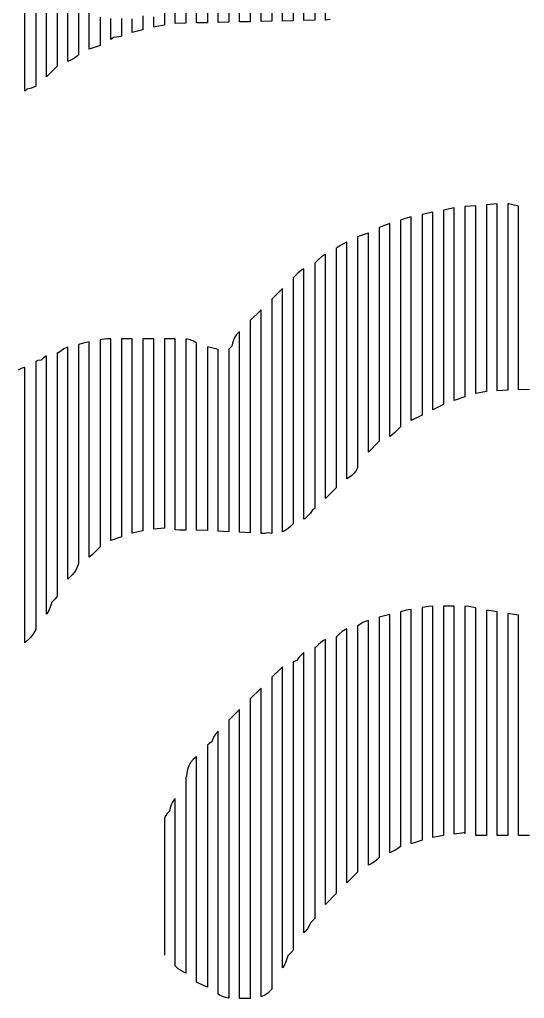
# Model space of a CAD drawing. Extents: x -6 to 1890, y -8 to 898.
# Drawn here: x 175.6 to 363.7, y -1.3 to 363.3 of the extents above; entities that cross this region are included whole.
import ezdxf

# ---------------------------------------------------------------- set-up
doc = ezdxf.new("R2010")
doc.units = 0
doc.layers.add('PECAS_2D', color=3, linetype='Continuous')

msp = doc.modelspace()

# ---------------------------------------------------------------- linework, layer by layer
at = {"layer": 'PECAS_2D'}
for points in [[(197.578, 395.815), (197.578, 361.914), (197.578, 360.61), (197.578, 359.306), (197.578, 358.002), (197.578, 356.699), (197.578, 355.395), (197.578, 350.179), (197.015, 349.673), (196.222, 349.102), (195.375, 348.62), (193.578, 347.721), (193.578, 352.924), (193.578, 354.224), (193.578, 355.525), (193.578, 356.825), (193.578, 358.126), (193.578, 359.426), (193.578, 394.542)], [(205.578, 364.179), (205.578, 362.874), (205.578, 361.568), (205.578, 360.262), (205.578, 358.956), (205.578, 353.733), (204.523, 353.296), (201.578, 352.315), (201.578, 356.181), (201.578, 357.47), (201.578, 358.758), (201.578, 360.047), (201.578, 361.336), (201.578, 362.625), (201.578, 396.132)], [(189.578, 392.237), (189.578, 357.59), (189.578, 356.306), (189.578, 355.023), (189.578, 353.74), (189.578, 352.457), (189.578, 351.173), (189.578, 346.041), (185.578, 342.041), (185.578, 348.466), (185.578, 349.75), (185.578, 351.035), (185.578, 352.32), (185.578, 353.605), (185.578, 354.89), (185.578, 389.585)], [(181.578, 389.088), (181.578, 352.776), (181.578, 351.479), (181.578, 350.183), (181.578, 348.886), (181.578, 347.589), (181.578, 346.292), (181.578, 344.995), (181.578, 338.511), (180.612, 338.029), (179.499, 337.644), (178.35, 337.398), (177.578, 336.626), (177.578, 341.758), (177.578, 343.041), (177.578, 344.324), (177.578, 345.607), (177.578, 346.89), (177.578, 348.173), (177.578, 386.662)], [(221.578, 364.699), (221.578, 359.471), (217.578, 358.471), (217.578, 363.635)], [(229.578, 366.391), (229.578, 361.237), (226.767, 360.769), (225.578, 360.471), (225.578, 364.361)], [(237.578, 367.139), (237.578, 361.987), (233.578, 361.896), (233.578, 365.744)], [(245.578, 367.324), (245.578, 362.169), (241.578, 362.078), (241.578, 367.241)], [(253.578, 367.491), (253.578, 362.351), (249.578, 362.26), (249.578, 367.408)], [(261.578, 366.437), (261.578, 362.532), (257.578, 362.442), (257.578, 367.605)], [(269.578, 366.569), (269.578, 362.714), (265.578, 362.623), (265.578, 366.503)], [(277.578, 366.798), (277.578, 362.896), (273.578, 362.805), (273.578, 366.717)], [(285.578, 366.93), (285.578, 363.078), (281.578, 362.987), (281.578, 366.863)], [(291.328, 363.347), (289.75, 363.173), (289.578, 363.169), (289.578, 367.048)], [(213.578, 363.698), (213.578, 362.393), (213.578, 357.176), (212.632, 356.916), (211.667, 356.759), (210.585, 356.707), (209.578, 355.867), (209.578, 361.088), (209.578, 362.393), (209.578, 363.698)], [(365.578, 225.573), (361.578, 225.399), (361.578, 229.273), (361.578, 230.565), (361.578, 231.856), (361.578, 233.147), (361.578, 234.439), (361.578, 235.73), (361.578, 269.305), (361.578, 270.596), (361.578, 271.888), (361.578, 273.179), (361.578, 274.471), (361.578, 275.762), (361.578, 277.053), (361.578, 278.345), (361.578, 279.636), (361.578, 280.927), (361.578, 282.219), (361.578, 283.51), (361.578, 284.801), (361.578, 286.093), (361.578, 287.384), (361.578, 288.675), (361.578, 293.841), (358.966, 294.494), (357.871, 294.697), (357.578, 294.715), (357.578, 289.568), (357.578, 288.281), (357.578, 286.994), (357.578, 285.707), (357.578, 284.42), (357.578, 283.134), (357.578, 281.847), (357.578, 280.56), (357.578, 279.273), (357.578, 277.986), (357.578, 276.699), (357.578, 275.412), (357.578, 274.126), (357.578, 272.839), (357.578, 271.552), (357.578, 270.265), (357.578, 236.807), (357.578, 235.52), (357.578, 234.233), (357.578, 232.946), (357.578, 231.66), (357.578, 230.373), (357.578, 225.225), (353.578, 225.051), (353.578, 230.206), (353.578, 231.495), (353.578, 232.783), (353.578, 234.072), (353.578, 235.361), (353.578, 245.67), (353.578, 268.866), (353.578, 270.155), (353.578, 271.444), (353.578, 272.732), (353.578, 274.021), (353.578, 275.31), (353.578, 276.598), (353.578, 277.887), (353.578, 279.176), (353.578, 280.464), (353.578, 281.753), (353.578, 283.042), (353.578, 284.33), (353.578, 285.619), (353.578, 286.908), (353.578, 288.196), (353.578, 289.485), (353.578, 294.64), (349.578, 294.306), (349.578, 289.157), (349.578, 287.87), (349.578, 286.583), (349.578, 285.296), (349.578, 284.008), (349.578, 282.721), (349.578, 281.434), (349.578, 280.147), (349.578, 278.86), (349.578, 277.572), (349.578, 276.285), (349.578, 274.998), (349.578, 273.711), (349.578, 272.423), (349.578, 271.136), (349.578, 269.849), (349.578, 268.562), (349.578, 236.381), (349.578, 235.094), (349.578, 233.806), (349.578, 232.519), (349.578, 231.232), (349.578, 229.945), (349.578, 228.657), (349.578, 224.796), (345.578, 223.996), (345.578, 229.179), (345.578, 230.475), (345.578, 231.771), (345.578, 233.067), (345.578, 234.363), (345.578, 268.055), (345.578, 269.351), (345.578, 270.647), (345.578, 271.943), (345.578, 273.239), (345.578, 274.535), (345.578, 275.831), (345.578, 277.127), (345.578, 278.422), (345.578, 279.718), (345.578, 281.014), (345.578, 282.31), (345.578, 283.606), (345.578, 284.902), (345.578, 286.198), (345.578, 287.494), (345.578, 288.789), (345.578, 293.973), (341.578, 293.64), (341.578, 287.196), (341.578, 285.907), (341.578, 284.618), (341.578, 283.329), (341.578, 282.04), (341.578, 280.752), (341.578, 279.463), (341.578, 278.174), (341.578, 276.885), (341.578, 275.596), (341.578, 274.308), (341.578, 273.019), (341.578, 271.73), (341.578, 270.441), (341.578, 269.152), (341.578, 267.864), (341.578, 233.066), (341.578, 231.777), (341.578, 230.488), (341.578, 229.199), (341.578, 227.911), (341.578, 222.755), (337.578, 221.422), (337.578, 226.641), (337.578, 227.945), (337.578, 229.25), (337.578, 230.555), (337.578, 231.859), (337.578, 267.085), (337.578, 268.389), (337.578, 269.694), (337.578, 270.999), (337.578, 272.303), (337.578, 273.608), (337.578, 274.913), (337.578, 276.217), (337.578, 277.522), (337.578, 278.827), (337.578, 280.131), (337.578, 281.436), (337.578, 282.74), (337.578, 284.045), (337.578, 285.35), (337.578, 286.654), (337.578, 287.959), (337.578, 293.178), (333.578, 292.378), (333.578, 285.911), (333.578, 284.618), (333.578, 283.324), (333.578, 282.031), (333.578, 280.738), (333.578, 279.445), (333.578, 278.151), (333.578, 276.858), (333.578, 275.565), (333.578, 274.271), (333.578, 272.978), (333.578, 271.685), (333.578, 270.391), (333.578, 269.098), (333.578, 267.805), (333.578, 266.511), (333.578, 230.299), (333.578, 229.005), (333.578, 227.712), (333.578, 226.419), (333.578, 225.125), (333.578, 219.952), (329.578, 217.952), (329.578, 223.119), (329.578, 224.41), (329.578, 225.702), (329.578, 226.994), (329.578, 228.285), (329.578, 229.577), (329.578, 264.452), (329.578, 265.744), (329.578, 267.036), (329.578, 268.327), (329.578, 269.619), (329.578, 270.911), (329.578, 272.202), (329.578, 273.494), (329.578, 274.786), (329.578, 276.078), (329.578, 277.369), (329.578, 278.661), (329.578, 279.953), (329.578, 281.244), (329.578, 282.536), (329.578, 283.828), (329.578, 285.119), (329.578, 286.411), (329.578, 291.578), (325.578, 290.778), (325.578, 284.327), (325.578, 283.037), (325.578, 281.747), (325.578, 280.457), (325.578, 279.167), (325.578, 277.877), (325.578, 276.587), (325.578, 275.296), (325.578, 274.006), (325.578, 272.716), (325.578, 271.426), (325.578, 270.136), (325.578, 268.846), (325.578, 267.556), (325.578, 266.266), (325.578, 264.976), (325.578, 263.686), (325.578, 227.563), (325.578, 226.273), (325.578, 224.983), (325.578, 223.693), (325.578, 222.403), (325.578, 221.112), (325.578, 215.952), (322.05, 214.188), (321.578, 213.993), (321.578, 219.132), (321.578, 220.417), (321.578, 221.702), (321.578, 222.987), (321.578, 224.272), (321.578, 225.557), (321.578, 262.821), (321.578, 264.106), (321.578, 265.391), (321.578, 266.676), (321.578, 267.961), (321.578, 269.246), (321.578, 270.531), (321.578, 271.816), (321.578, 273.101), (321.578, 274.385), (321.578, 275.67), (321.578, 276.955), (321.578, 278.24), (321.578, 279.525), (321.578, 280.81), (321.578, 282.095), (321.578, 283.38), (321.578, 289.805), (319.651, 289.323), (318.981, 289.128), (317.578, 288.66), (317.578, 282.242), (317.578, 280.958), (317.578, 279.675), (317.578, 278.391), (317.578, 277.107), (317.578, 275.824), (317.578, 274.54), (317.578, 273.256), (317.578, 271.973), (317.578, 270.689), (317.578, 269.405), (317.578, 268.122), (317.578, 266.838), (317.578, 265.554), (317.578, 264.271), (317.578, 262.987), (317.578, 261.703), (317.578, 260.42), (317.578, 223.194), (317.578, 221.91), (317.578, 220.626), (317.578, 219.343), (317.578, 218.059), (317.578, 216.775), (317.578, 211.641), (315.367, 209.43), (314.302, 208.518), (313.578, 208.07), (313.578, 214.567), (313.578, 215.866), (313.578, 217.165), (313.578, 218.464), (313.578, 219.764), (313.578, 221.063), (313.578, 260.042), (313.578, 261.341), (313.578, 262.64), (313.578, 263.94), (313.578, 265.239), (313.578, 266.538), (313.578, 267.838), (313.578, 269.137), (313.578, 270.436), (313.578, 271.736), (313.578, 273.035), (313.578, 274.334), (313.578, 275.633), (313.578, 276.933), (313.578, 278.232), (313.578, 279.531), (313.578, 280.831), (313.578, 287.327), (311.225, 286.543), (310.033, 286.049), (309.578, 285.821), (309.578, 279.402), (309.578, 278.119), (309.578, 276.835), (309.578, 275.551), (309.578, 274.267), (309.578, 272.983), (309.578, 271.7), (309.578, 270.416), (309.578, 269.132), (309.578, 267.848), (309.578, 266.564), (309.578, 265.281), (309.578, 263.997), (309.578, 262.713), (309.578, 261.429), (309.578, 260.145), (309.578, 258.862), (309.578, 257.578), (309.578, 217.78), (309.578, 216.496), (309.578, 215.212), (309.578, 213.929), (309.578, 212.645), (309.578, 211.361), (309.578, 206.226), (305.578, 202.226), (305.578, 207.407), (305.578, 208.702), (305.578, 209.997), (305.578, 211.292), (305.578, 212.587), (305.578, 213.882), (305.578, 215.178), (305.578, 256.623), (305.578, 257.918), (305.578, 259.213), (305.578, 260.508), (305.578, 261.804), (305.578, 263.099), (305.578, 264.394), (305.578, 265.689), (305.578, 266.984), (305.578, 268.279), (305.578, 269.575), (305.578, 270.87), (305.578, 272.165), (305.578, 273.46), (305.578, 274.755), (305.578, 276.05), (305.578, 277.346), (305.578, 283.821), (305.441, 283.753), (302.177, 282.665), (301.578, 282.417), (301.578, 275.992), (301.578, 274.707), (301.578, 273.423), (301.578, 272.138), (301.578, 270.853), (301.578, 268.283), (301.578, 266.998), (301.578, 265.713), (301.578, 264.428), (301.578, 263.143), (301.578, 261.858), (301.578, 260.574), (301.578, 259.289), (301.578, 258.004), (301.578, 256.719), (301.578, 255.434), (301.578, 254.149), (301.578, 211.747), (301.578, 210.462), (301.578, 209.178), (301.578, 207.893), (301.578, 206.608), (301.578, 205.323), (301.578, 204.038), (301.578, 202.753), (301.578, 196.328), (301.023, 195.351), (300.296, 194.391), (299.448, 193.535), (298.504, 192.805), (297.578, 192.265), (297.578, 197.453), (297.578, 198.75), (297.578, 200.047), (297.578, 201.344), (297.578, 202.642), (297.578, 203.939), (297.578, 205.236), (297.578, 206.533), (297.578, 251.932), (297.578, 253.229), (297.578, 254.526), (297.578, 255.823), (297.578, 257.12), (297.578, 258.417), (297.578, 259.714), (297.578, 261.011), (297.578, 262.308), (297.578, 263.605), (297.578, 264.903), (297.578, 266.2), (297.578, 267.497), (297.578, 268.794), (297.578, 270.091), (297.578, 271.388), (297.578, 272.685), (297.578, 273.982), (297.578, 280.468), (295.815, 279.586), (294.967, 279.104), (294.175, 278.533), (293.578, 277.997), (293.578, 271.543), (293.578, 270.252), (293.578, 268.961), (293.578, 267.671), (293.578, 266.38), (293.578, 265.089), (293.578, 263.798), (293.578, 262.508), (293.578, 261.217), (293.578, 259.926), (293.578, 258.635), (293.578, 257.344), (293.578, 256.054), (293.578, 254.763), (293.578, 253.472), (293.578, 252.181), (293.578, 250.891), (293.578, 249.6), (293.578, 248.309), (293.578, 201.841), (293.578, 200.55), (293.578, 199.259), (293.578, 197.969), (293.578, 196.678), (293.578, 195.387), (293.578, 194.096), (293.578, 188.933), (289.578, 184.933), (289.578, 190.125), (289.578, 191.423), (289.578, 192.721), (289.578, 194.019), (289.578, 195.317), (289.578, 196.616), (289.578, 197.914), (289.578, 245.94), (289.578, 247.238), (289.578, 248.536), (289.578, 249.835), (289.578, 251.133), (289.578, 252.431), (289.578, 253.729), (289.578, 255.027), (289.578, 256.325), (289.578, 257.623), (289.578, 258.921), (289.578, 260.219), (289.578, 261.517), (289.578, 262.815), (289.578, 264.113), (289.578, 265.411), (289.578, 266.709), (289.578, 268.007), (289.578, 269.305), (289.578, 275.795), (289.251, 275.657), (288.051, 274.916), (286.986, 274.004), (285.578, 272.595), (285.578, 266.159), (285.578, 264.871), (285.578, 263.584), (285.578, 262.297), (285.578, 261.009), (285.578, 259.722), (285.578, 258.435), (285.578, 257.147), (285.578, 255.86), (285.578, 254.573), (285.578, 253.285), (285.578, 250.711), (285.578, 249.423), (285.578, 248.136), (285.578, 246.849), (285.578, 245.561), (285.578, 244.274), (285.578, 242.987), (285.578, 194.069), (285.578, 192.782), (285.578, 191.494), (285.578, 190.207), (285.578, 188.92), (285.578, 187.632), (285.578, 186.345), (285.578, 181.196), (284.692, 180.645), (283.963, 179.47), (283.046, 178.402), (281.969, 177.482), (281.578, 177.242), (281.578, 182.424), (281.578, 183.719), (281.578, 185.015), (281.578, 186.31), (281.578, 187.606), (281.578, 188.902), (281.578, 190.197), (281.578, 238.133), (281.578, 239.428), (281.578, 240.724), (281.578, 242.019), (281.578, 243.315), (281.578, 244.61), (281.578, 245.906), (281.578, 247.202), (281.578, 248.497), (281.578, 249.793), (281.578, 251.088), (281.578, 252.384), (281.578, 253.679), (281.578, 254.975), (281.578, 256.27), (281.578, 257.566), (281.578, 258.862), (281.578, 260.157), (281.578, 261.453), (281.578, 262.748), (281.578, 264.044), (281.578, 270.522), (281.496, 270.487), (280.296, 269.745), (279.231, 268.833), (277.578, 267.18), (277.578, 260.725), (277.578, 259.434), (277.578, 258.143), (277.578, 256.852), (277.578, 255.561), (277.578, 254.27), (277.578, 252.979), (277.578, 251.688), (277.578, 250.397), (277.578, 249.106), (277.578, 247.815), (277.578, 246.524), (277.578, 243.942), (277.578, 242.651), (277.578, 241.36), (277.578, 240.069), (277.578, 238.778), (277.578, 237.487), (277.578, 236.196), (277.578, 187.138), (277.578, 185.847), (277.578, 184.556), (277.578, 183.265), (277.578, 181.974), (277.578, 180.683), (277.578, 179.392), (277.578, 175.519), (276.589, 174.529), (275.634, 173.699), (274.544, 172.993), (273.578, 172.549), (273.578, 176.433), (273.578, 177.728), (273.578, 179.023), (273.578, 180.317), (273.578, 181.612), (273.578, 182.907), (273.578, 184.201), (273.578, 230.812), (273.578, 232.107), (273.578, 233.401), (273.578, 234.696), (273.578, 235.991), (273.578, 237.286), (273.578, 238.58), (273.578, 239.875), (273.578, 241.17), (273.578, 242.465), (273.578, 245.054), (273.578, 246.349), (273.578, 247.643), (273.578, 248.938), (273.578, 250.233), (273.578, 251.528), (273.578, 252.822), (273.578, 254.117), (273.578, 255.412), (273.578, 256.707), (273.578, 263.18), (269.578, 259.18), (269.578, 252.666), (269.578, 251.363), (269.578, 250.06), (269.578, 248.758), (269.578, 247.455), (269.578, 246.152), (269.578, 244.849), (269.578, 243.546), (269.578, 242.243), (269.578, 240.94), (269.578, 239.638), (269.578, 238.335), (269.578, 235.729), (269.578, 234.426), (269.578, 233.123), (269.578, 231.821), (269.578, 230.518), (269.578, 229.215), (269.578, 227.912), (269.578, 226.609), (269.578, 183.615), (269.578, 182.312), (269.578, 181.009), (269.578, 179.707), (269.578, 178.404), (269.578, 177.101), (269.578, 175.798), (269.578, 171.89), (269.468, 171.89), (268.215, 172.073), (267.013, 171.894), (265.798, 171.877), (265.578, 171.888), (265.578, 175.793), (265.578, 177.094), (265.578, 178.395), (265.578, 179.697), (265.578, 180.998), (265.578, 190.108), (265.578, 221.343), (265.578, 222.644), (265.578, 223.946), (265.578, 225.247), (265.578, 226.549), (265.578, 227.85), (265.578, 229.152), (265.578, 230.453), (265.578, 233.056), (265.578, 234.357), (265.578, 235.659), (265.578, 236.96), (265.578, 238.262), (265.578, 239.563), (265.578, 240.864), (265.578, 242.166), (265.578, 243.467), (265.578, 244.769), (265.578, 246.07), (265.578, 247.372), (265.578, 248.673), (265.578, 255.18), (261.578, 251.18), (261.578, 243.402), (261.578, 242.105), (261.578, 240.809), (261.578, 239.513), (261.578, 238.216), (261.578, 236.92), (261.578, 235.623), (261.578, 234.327), (261.578, 233.03), (261.578, 231.734), (261.578, 230.438), (261.578, 229.141), (261.578, 227.845), (261.578, 225.252), (261.578, 223.956), (261.578, 222.659), (261.578, 221.363), (261.578, 220.066), (261.578, 218.77), (261.578, 217.473), (261.578, 216.177), (261.578, 181.174), (261.578, 179.877), (261.578, 178.581), (261.578, 177.284), (261.578, 175.988), (261.578, 172.099), (257.578, 172.309), (257.578, 174.891), (257.578, 176.182), (257.578, 177.473), (257.578, 178.764), (257.578, 180.055), (257.578, 181.345), (257.578, 212.327), (257.578, 213.617), (257.578, 214.908), (257.578, 216.199), (257.578, 217.49), (257.578, 218.781), (257.578, 221.363), (257.578, 223.944), (257.578, 226.526), (257.578, 227.817), (257.578, 229.108), (257.578, 230.399), (257.578, 231.69), (257.578, 232.981), (257.578, 234.272), (257.578, 235.562), (257.578, 236.853), (257.578, 238.144), (257.578, 247.18), (257.256, 246.859), (256.488, 245.985), (255.83, 245.008), (255.302, 243.95), (254.917, 242.837), (254.671, 241.688), (253.578, 240.595), (253.578, 234.173), (253.578, 232.888), (253.578, 231.604), (253.578, 230.32), (253.578, 229.035), (253.578, 227.751), (253.578, 226.466), (253.578, 225.182), (253.578, 223.897), (253.578, 222.613), (253.578, 220.044), (253.578, 218.76), (253.578, 217.475), (253.578, 216.191), (253.578, 214.906), (253.578, 213.622), (253.578, 212.337), (253.578, 181.511), (253.578, 180.226), (253.578, 178.942), (253.578, 177.658), (253.578, 176.373), (253.578, 175.089), (253.578, 172.52), (249.578, 172.73), (249.578, 175.333), (249.578, 176.635), (249.578, 177.936), (249.578, 179.238), (249.578, 180.539), (249.578, 181.841), (249.578, 214.377), (249.578, 215.679), (249.578, 216.98), (249.578, 218.281), (249.578, 219.583), (249.578, 220.884), (249.578, 223.487), (249.578, 224.789), (249.578, 226.09), (249.578, 227.392), (249.578, 228.693), (249.578, 229.995), (249.578, 231.296), (249.578, 232.598), (249.578, 233.899), (249.578, 235.201), (249.578, 240.406), (245.578, 241.406), (245.578, 236.239), (245.578, 234.947), (245.578, 233.656), (245.578, 232.364), (245.578, 231.072), (245.578, 229.78), (245.578, 228.488), (245.578, 227.197), (245.578, 225.905), (245.578, 224.613), (245.578, 223.321), (245.578, 222.029), (245.578, 220.738), (245.578, 219.446), (245.578, 218.154), (245.578, 216.862), (245.578, 215.57), (245.578, 181.983), (245.578, 180.692), (245.578, 179.4), (245.578, 178.108), (245.578, 176.816), (245.578, 175.524), (245.578, 172.941), (241.578, 173.151), (241.578, 175.732), (241.578, 177.023), (241.578, 178.313), (241.578, 179.604), (241.578, 180.894), (241.578, 182.184), (241.578, 183.475), (241.578, 215.736), (241.578, 217.026), (241.578, 218.317), (241.578, 219.607), (241.578, 220.898), (241.578, 222.188), (241.578, 224.769), (241.578, 226.06), (241.578, 227.35), (241.578, 228.64), (241.578, 229.931), (241.578, 231.221), (241.578, 232.512), (241.578, 233.802), (241.578, 235.093), (241.578, 236.383), (241.578, 237.674), (241.578, 242.835), (240.42, 243.488), (239.164, 243.969), (237.859, 244.259), (237.578, 244.279), (237.578, 237.813), (237.578, 236.52), (237.578, 235.227), (237.578, 233.934), (237.578, 232.641), (237.578, 231.348), (237.578, 230.054), (237.578, 228.761), (237.578, 227.468), (237.578, 224.882), (237.578, 222.296), (237.578, 221.003), (237.578, 219.709), (237.578, 218.416), (237.578, 217.123), (237.578, 183.502), (237.578, 182.209), (237.578, 180.915), (237.578, 179.622), (237.578, 178.329), (237.578, 177.036), (237.578, 173.157), (235.254, 173.157), (233.875, 173.262), (233.578, 173.331), (233.578, 177.205), (233.578, 178.496), (233.578, 179.787), (233.578, 181.079), (233.578, 182.37), (233.578, 183.661), (233.578, 184.953), (233.578, 217.236), (233.578, 218.527), (233.578, 221.11), (233.578, 223.692), (233.578, 224.984), (233.578, 226.275), (233.578, 227.566), (233.578, 228.858), (233.578, 230.149), (233.578, 231.44), (233.578, 232.732), (233.578, 234.023), (233.578, 235.314), (233.578, 237.897), (233.578, 244.354), (229.578, 244.354), (229.578, 239.135), (229.578, 237.831), (229.578, 236.526), (229.578, 235.222), (229.578, 233.917), (229.578, 232.612), (229.578, 231.308), (229.578, 230.003), (229.578, 228.699), (229.578, 227.394), (229.578, 226.09), (229.578, 223.48), (229.578, 222.176), (229.578, 220.871), (229.578, 219.567), (229.578, 218.262), (229.578, 216.957), (229.578, 184.343), (229.578, 183.038), (229.578, 181.734), (229.578, 180.429), (229.578, 179.125), (229.578, 177.82), (229.578, 173.906), (225.578, 173.462), (225.578, 178.618), (225.578, 179.907), (225.578, 181.195), (225.578, 182.484), (225.578, 183.773), (225.578, 217.286), (225.578, 218.575), (225.578, 219.864), (225.578, 221.153), (225.578, 223.731), (225.578, 226.308), (225.578, 227.597), (225.578, 228.886), (225.578, 230.175), (225.578, 231.464), (225.578, 232.753), (225.578, 234.042), (225.578, 235.331), (225.578, 236.62), (225.578, 237.909), (225.578, 239.198), (225.578, 244.354), (221.578, 244.354), (221.578, 239.152), (221.578, 237.851), (221.578, 236.551), (221.578, 235.25), (221.578, 233.95), (221.578, 232.649), (221.578, 231.349), (221.578, 230.048), (221.578, 227.447), (221.578, 224.846), (221.578, 222.245), (221.578, 220.945), (221.578, 219.644), (221.578, 218.344), (221.578, 217.043), (221.578, 183.23), (221.578, 181.93), (221.578, 180.629), (221.578, 179.329), (221.578, 178.028), (221.578, 176.728), (221.578, 172.827), (218.205, 172.152), (217.578, 171.943), (217.578, 175.822), (217.578, 177.115), (217.578, 178.408), (217.578, 179.701), (217.578, 180.994), (217.578, 182.287), (217.578, 217.2), (217.578, 218.493), (217.578, 219.786), (217.578, 221.079), (217.578, 224.958), (217.578, 227.544), (217.578, 228.837), (217.578, 230.13), (217.578, 231.423), (217.578, 232.716), (217.578, 234.009), (217.578, 235.302), (217.578, 236.595), (217.578, 237.888), (217.578, 239.181), (217.578, 244.354), (213.578, 244.354), (213.578, 239.179), (213.578, 237.885), (213.578, 236.591), (213.578, 235.297), (213.578, 234.004), (213.578, 232.71), (213.578, 231.416), (213.578, 230.122), (213.578, 228.829), (213.578, 227.535), (213.578, 224.947), (213.578, 221.066), (213.578, 219.772), (213.578, 218.479), (213.578, 217.185), (213.578, 180.96), (213.578, 179.666), (213.578, 178.372), (213.578, 177.078), (213.578, 175.785), (213.578, 174.491), (213.578, 170.61), (209.578, 169.276), (209.578, 173.16), (209.578, 174.454), (209.578, 175.748), (209.578, 177.043), (209.578, 178.337), (209.578, 179.632), (209.578, 215.876), (209.578, 217.17), (209.578, 218.465), (209.578, 219.759), (209.578, 221.054), (209.578, 222.348), (209.578, 226.232), (209.578, 228.82), (209.578, 230.115), (209.578, 231.409), (209.578, 232.704), (209.578, 233.998), (209.578, 235.293), (209.578, 236.587), (209.578, 237.881), (209.578, 239.176), (209.578, 244.354), (208.109, 244.354), (206.324, 244.177), (205.578, 244.028), (205.578, 237.597), (205.578, 236.311), (205.578, 235.024), (205.578, 233.738), (205.578, 232.452), (205.578, 231.166), (205.578, 229.88), (205.578, 228.593), (205.578, 227.307), (205.578, 226.021), (205.578, 223.449), (205.578, 220.876), (205.578, 219.59), (205.578, 218.304), (205.578, 217.018), (205.578, 215.732), (205.578, 214.445), (205.578, 178.432), (205.578, 177.146), (205.578, 175.86), (205.578, 174.574), (205.578, 173.287), (205.578, 172.001), (205.578, 170.715), (205.578, 166.856), (202.91, 164.188), (201.845, 163.276), (201.578, 163.111), (201.578, 169.572), (201.578, 170.864), (201.578, 172.157), (201.578, 173.449), (201.578, 174.741), (201.578, 213.507), (201.578, 214.799), (201.578, 216.091), (201.578, 217.384), (201.578, 218.676), (201.578, 221.26), (201.578, 223.845), (201.578, 225.137), (201.578, 226.429), (201.578, 227.721), (201.578, 229.013), (201.578, 230.306), (201.578, 231.598), (201.578, 232.89), (201.578, 234.182), (201.578, 235.475), (201.578, 236.767), (201.578, 243.228), (199.439, 242.789), (197.578, 242.324), (197.578, 235.843), (197.578, 234.547), (197.578, 233.251), (197.578, 231.955), (197.578, 230.659), (197.578, 229.362), (197.578, 228.066), (197.578, 226.77), (197.578, 225.474), (197.578, 222.882), (197.578, 221.585), (197.578, 218.993), (197.578, 217.697), (197.578, 216.401), (197.578, 215.105), (197.578, 213.808), (197.578, 212.512), (197.578, 211.216), (197.578, 172.331), (197.578, 171.035), (197.578, 169.739), (197.578, 168.443), (197.578, 167.146), (197.578, 165.85), (197.578, 160.666), (197.353, 159.99), (196.808, 158.698), (196.067, 157.498), (195.154, 156.433), (193.578, 154.856), (193.578, 161.306), (193.578, 162.595), (193.578, 163.885), (193.578, 165.175), (193.578, 166.465), (193.578, 167.755), (193.578, 169.045), (193.578, 170.334), (193.578, 210.319), (193.578, 211.609), (193.578, 212.899), (193.578, 214.189), (193.578, 215.478), (193.578, 216.768), (193.578, 219.348), (193.578, 221.928), (193.578, 224.507), (193.578, 225.797), (193.578, 227.087), (193.578, 228.377), (193.578, 229.667), (193.578, 230.956), (193.578, 232.246), (193.578, 233.536), (193.578, 234.826), (193.578, 241.275), (193.131, 241.131), (192.042, 240.615), (191.03, 239.96), (190.122, 239.183), (189.578, 239.155), (189.578, 232.675), (189.578, 230.083), (189.578, 228.787), (189.578, 227.491), (189.578, 226.195), (189.578, 224.899), (189.578, 223.603), (189.578, 222.307), (189.578, 219.715), (189.578, 217.123), (189.578, 214.531), (189.578, 213.235), (189.578, 211.939), (189.578, 209.347), (189.578, 165.282), (189.578, 163.986), (189.578, 162.69), (189.578, 161.394), (189.578, 160.098), (189.578, 158.802), (189.578, 157.506), (189.578, 148.434), (189.46, 148.258), (188.691, 147.385), (187.625, 146.318), (187.012, 144.479), (186.467, 143.186), (185.726, 141.986), (185.578, 141.814), (185.578, 150.915), (185.578, 152.215), (185.578, 153.515), (185.578, 154.815), (185.578, 156.115), (185.578, 157.415), (185.578, 158.715), (185.578, 160.015), (185.578, 161.315), (185.578, 206.818), (185.578, 208.118), (185.578, 209.418), (185.578, 210.718), (185.578, 212.019), (185.578, 214.619), (185.578, 217.219), (185.578, 219.819), (185.578, 221.119), (185.578, 223.719), (185.578, 225.019), (185.578, 226.319), (185.578, 227.62), (185.578, 228.92), (185.578, 230.22), (185.578, 231.52), (185.578, 238.02), (185.45, 237.957), (184.459, 237.292), (183.568, 236.508), (182.429, 236.272), (181.578, 235.978), (181.578, 229.492), (181.578, 228.195), (181.578, 226.898), (181.578, 225.601), (181.578, 224.304), (181.578, 223.006), (181.578, 221.709), (181.578, 219.115), (181.578, 216.521), (181.578, 213.926), (181.578, 211.332), (181.578, 210.035), (181.578, 208.738), (181.578, 207.441), (181.578, 206.144), (181.578, 204.846), (181.578, 203.549), (181.578, 154.258), (181.578, 152.961), (181.578, 151.664), (181.578, 150.366), (181.578, 149.069), (181.578, 147.772), (181.578, 146.475), (181.578, 145.178), (181.578, 143.881), (181.578, 136.098), (181.297, 135.431), (180.555, 134.231), (179.643, 133.166), (177.578, 131.101), (177.578, 137.598), (177.578, 138.897), (177.578, 140.197), (177.578, 141.496), (177.578, 142.795), (177.578, 144.095), (177.578, 145.394), (177.578, 146.694), (177.578, 147.993), (177.578, 201.268), (177.578, 202.568), (177.578, 203.867), (177.578, 205.167), (177.578, 206.466), (177.578, 207.765), (177.578, 210.364), (177.578, 212.963), (177.578, 214.262), (177.578, 216.861), (177.578, 218.16), (177.578, 219.46), (177.578, 220.759), (177.578, 222.059), (177.578, 223.358), (177.578, 224.657), (177.578, 225.957), (177.578, 227.256), (177.578, 233.753), (177.259, 233.687), (176.146, 233.302), (175.087, 232.774)], [(365.578, 59.407), (361.578, 59.407), (361.578, 63.314), (361.578, 64.616), (361.578, 65.919), (361.578, 67.221), (361.578, 68.524), (361.578, 69.826), (361.578, 103.688), (361.578, 104.99), (361.578, 106.293), (361.578, 107.595), (361.578, 108.897), (361.578, 112.804), (361.578, 116.712), (361.578, 120.619), (361.578, 123.223), (361.578, 125.828), (361.578, 129.735), (361.578, 132.34), (361.578, 134.945), (361.578, 136.247), (361.578, 141.457), (357.578, 142.028), (357.578, 136.864), (357.578, 135.573), (357.578, 132.992), (357.578, 130.41), (357.578, 127.828), (357.578, 125.246), (357.578, 122.664), (357.578, 120.082), (357.578, 117.5), (357.578, 114.918), (357.578, 112.336), (357.578, 108.463), (357.578, 107.172), (357.578, 105.881), (357.578, 104.59), (357.578, 69.735), (357.578, 68.444), (357.578, 67.153), (357.578, 65.862), (357.578, 64.571), (357.578, 63.28), (357.578, 59.407), (353.578, 59.407), (353.578, 63.31), (353.578, 64.611), (353.578, 65.912), (353.578, 67.214), (353.578, 68.515), (353.578, 104.946), (353.578, 106.247), (353.578, 107.548), (353.578, 108.849), (353.578, 110.15), (353.578, 112.752), (353.578, 115.354), (353.578, 117.957), (353.578, 120.559), (353.578, 123.161), (353.578, 125.763), (353.578, 128.366), (353.578, 130.968), (353.578, 133.57), (353.578, 136.172), (353.578, 137.473), (353.578, 142.678), (349.578, 143.344), (349.578, 138.179), (349.578, 136.888), (349.578, 133.014), (349.578, 130.431), (349.578, 127.848), (349.578, 125.266), (349.578, 122.683), (349.578, 120.1), (349.578, 117.517), (349.578, 114.935), (349.578, 112.352), (349.578, 109.769), (349.578, 108.478), (349.578, 107.187), (349.578, 105.895), (349.578, 68.446), (349.578, 67.155), (349.578, 65.864), (349.578, 64.572), (349.578, 63.281), (349.578, 59.407), (345.578, 59.407), (345.578, 63.318), (345.578, 64.621), (345.578, 65.925), (345.578, 67.228), (345.578, 68.532), (345.578, 105.031), (345.578, 106.334), (345.578, 107.638), (345.578, 108.941), (345.578, 110.245), (345.578, 114.155), (345.578, 118.066), (345.578, 120.673), (345.578, 123.28), (345.578, 125.887), (345.578, 128.494), (345.578, 131.101), (345.578, 133.709), (345.578, 136.316), (345.578, 137.619), (345.578, 138.923), (345.578, 144.137), (343.032, 144.646), (341.578, 144.79), (341.578, 138.279), (341.578, 136.977), (341.578, 134.373), (341.578, 131.768), (341.578, 129.164), (341.578, 126.56), (341.578, 123.956), (341.578, 121.351), (341.578, 118.747), (341.578, 116.143), (341.578, 113.538), (341.578, 110.934), (341.578, 109.632), (341.578, 108.33), (341.578, 107.028), (341.578, 70.567), (341.578, 69.265), (341.578, 67.963), (341.578, 66.661), (341.578, 65.359), (341.578, 64.056), (341.578, 60.15), (341.196, 60.299), (337.578, 59.847), (337.578, 63.709), (337.578, 64.997), (337.578, 66.284), (337.578, 67.572), (337.578, 68.859), (337.578, 70.147), (337.578, 106.197), (337.578, 107.485), (337.578, 108.772), (337.578, 110.06), (337.578, 111.347), (337.578, 115.21), (337.578, 117.785), (337.578, 120.36), (337.578, 122.935), (337.578, 125.51), (337.578, 128.085), (337.578, 130.66), (337.578, 133.235), (337.578, 135.81), (337.578, 137.098), (337.578, 138.385), (337.578, 144.823), (333.578, 144.823), (333.578, 138.343), (333.578, 137.048), (333.578, 134.456), (333.578, 131.864), (333.578, 129.272), (333.578, 126.681), (333.578, 124.089), (333.578, 121.497), (333.578, 118.905), (333.578, 116.314), (333.578, 112.426), (333.578, 111.13), (333.578, 109.834), (333.578, 108.539), (333.578, 107.243), (333.578, 69.663), (333.578, 68.367), (333.578, 67.071), (333.578, 65.775), (333.578, 64.479), (333.578, 63.183), (333.578, 59.296), (329.578, 58.629), (329.578, 62.488), (329.578, 63.775), (329.578, 65.061), (329.578, 66.348), (329.578, 67.634), (329.578, 68.92), (329.578, 104.94), (329.578, 107.513), (329.578, 108.8), (329.578, 110.086), (329.578, 112.659), (329.578, 116.518), (329.578, 119.091), (329.578, 121.664), (329.578, 124.237), (329.578, 126.81), (329.578, 129.383), (329.578, 131.955), (329.578, 134.528), (329.578, 137.101), (329.578, 138.388), (329.578, 144.82), (328.118, 144.699), (325.578, 144.275), (325.578, 137.805), (325.578, 136.511), (325.578, 133.923), (325.578, 131.334), (325.578, 128.746), (325.578, 126.158), (325.578, 123.57), (325.578, 120.981), (325.578, 118.393), (325.578, 115.805), (325.578, 113.217), (325.578, 110.628), (325.578, 109.334), (325.578, 108.04), (325.578, 106.746), (325.578, 105.452), (325.578, 67.922), (325.578, 66.628), (325.578, 65.334), (325.578, 64.04), (325.578, 62.746), (325.578, 61.452), (325.578, 57.569), (321.578, 56.236), (321.578, 60.091), (321.578, 61.376), (321.578, 62.66), (321.578, 63.945), (321.578, 65.23), (321.578, 66.515), (321.578, 103.777), (321.578, 105.062), (321.578, 106.347), (321.578, 107.632), (321.578, 108.917), (321.578, 111.486), (321.578, 114.056), (321.578, 116.626), (321.578, 119.196), (321.578, 121.766), (321.578, 124.335), (321.578, 126.905), (321.578, 129.475), (321.578, 132.045), (321.578, 134.615), (321.578, 135.899), (321.578, 137.184), (321.578, 143.609), (320.363, 143.406), (319.651, 143.258), (317.578, 142.74), (317.578, 136.309), (317.578, 135.023), (317.578, 132.451), (317.578, 129.879), (317.578, 127.307), (317.578, 124.734), (317.578, 122.162), (317.578, 119.59), (317.578, 117.018), (317.578, 114.446), (317.578, 110.587), (317.578, 109.301), (317.578, 108.015), (317.578, 106.729), (317.578, 105.443), (317.578, 104.157), (317.578, 65.573), (317.578, 64.287), (317.578, 63.001), (317.578, 61.715), (317.578, 60.429), (317.578, 59.143), (317.578, 55.284), (316.792, 54.628), (315.587, 53.905), (313.578, 52.9), (313.578, 58.05), (313.578, 59.338), (313.578, 60.625), (313.578, 61.913), (313.578, 63.2), (313.578, 64.488), (313.578, 103.114), (313.578, 104.401), (313.578, 105.689), (313.578, 106.976), (313.578, 109.552), (313.578, 114.702), (313.578, 117.277), (313.578, 119.852), (313.578, 122.427), (313.578, 125.002), (313.578, 127.577), (313.578, 130.152), (313.578, 132.727), (313.578, 134.015), (313.578, 135.302), (313.578, 141.74), (309.578, 140.74), (309.578, 134.245), (309.578, 132.946), (309.578, 130.348), (309.578, 127.751), (309.578, 125.153), (309.578, 122.555), (309.578, 119.957), (309.578, 117.359), (309.578, 114.761), (309.578, 112.163), (309.578, 109.565), (309.578, 105.668), (309.578, 104.369), (309.578, 103.071), (309.578, 101.772), (309.578, 62.803), (309.578, 61.504), (309.578, 60.205), (309.578, 58.906), (309.578, 57.607), (309.578, 56.308), (309.578, 55.01), (309.578, 51.113), (308.904, 50.439), (307.839, 49.527), (306.639, 48.785), (305.578, 48.338), (305.578, 52.243), (305.578, 53.545), (305.578, 54.846), (305.578, 56.148), (305.578, 57.45), (305.578, 58.751), (305.578, 60.053), (305.578, 100.406), (305.578, 101.708), (305.578, 103.009), (305.578, 104.311), (305.578, 108.216), (305.578, 110.82), (305.578, 113.423), (305.578, 116.026), (305.578, 118.63), (305.578, 121.233), (305.578, 123.837), (305.578, 126.44), (305.578, 129.044), (305.578, 131.647), (305.578, 132.949), (305.578, 139.457), (304.762, 139.185), (303.504, 138.658), (302.332, 137.944), (301.578, 137.312), (301.578, 130.86), (301.578, 129.57), (301.578, 126.989), (301.578, 124.408), (301.578, 121.828), (301.578, 119.247), (301.578, 116.666), (301.578, 114.086), (301.578, 110.215), (301.578, 107.634), (301.578, 103.763), (301.578, 102.473), (301.578, 101.182), (301.578, 99.892), (301.578, 98.602), (301.578, 97.311), (301.578, 57.311), (301.578, 56.021), (301.578, 54.73), (301.578, 53.44), (301.578, 52.15), (301.578, 50.859), (301.578, 45.698), (297.578, 41.698), (297.578, 46.881), (297.578, 48.177), (297.578, 49.473), (297.578, 50.769), (297.578, 52.065), (297.578, 53.361), (297.578, 94.828), (297.578, 96.124), (297.578, 97.419), (297.578, 98.715), (297.578, 100.011), (297.578, 101.307), (297.578, 105.195), (297.578, 107.786), (297.578, 110.378), (297.578, 112.97), (297.578, 115.561), (297.578, 119.449), (297.578, 123.336), (297.578, 125.928), (297.578, 128.52), (297.578, 129.816), (297.578, 136.295), (297.038, 136.071), (295.814, 135.319), (294.742, 134.402), (293.578, 133.238), (293.578, 126.782), (293.578, 125.491), (293.578, 122.909), (293.578, 119.036), (293.578, 116.454), (293.578, 113.871), (293.578, 111.289), (293.578, 107.416), (293.578, 104.834), (293.578, 100.961), (293.578, 99.67), (293.578, 98.378), (293.578, 97.087), (293.578, 95.796), (293.578, 94.505), (293.578, 50.609), (293.578, 49.318), (293.578, 48.027), (293.578, 46.735), (293.578, 45.444), (293.578, 44.153), (293.578, 37.698), (289.578, 33.698), (289.578, 40.186), (289.578, 41.484), (289.578, 42.781), (289.578, 44.079), (289.578, 45.377), (289.578, 46.674), (289.578, 90.794), (289.578, 92.092), (289.578, 93.389), (289.578, 94.687), (289.578, 95.984), (289.578, 97.282), (289.578, 101.175), (289.578, 103.77), (289.578, 106.366), (289.578, 108.961), (289.578, 111.556), (289.578, 114.151), (289.578, 116.747), (289.578, 119.342), (289.578, 121.937), (289.578, 123.235), (289.578, 124.532), (289.578, 132.318), (288.859, 131.963), (287.868, 131.298), (286.986, 130.524), (285.92, 129.458), (285.578, 129.344), (285.578, 122.873), (285.578, 121.579), (285.578, 118.991), (285.578, 116.403), (285.578, 113.815), (285.578, 111.226), (285.578, 108.638), (285.578, 106.05), (285.578, 103.462), (285.578, 100.874), (285.578, 96.992), (285.578, 94.403), (285.578, 93.109), (285.578, 91.815), (285.578, 90.521), (285.578, 89.227), (285.578, 43.934), (285.578, 42.64), (285.578, 41.346), (285.578, 40.052), (285.578, 38.758), (285.578, 37.464), (285.578, 36.17), (285.578, 28.405), (284.096, 26.923), (283.464, 25.659), (282.843, 24.602), (282.079, 23.63), (281.578, 23.146), (281.578, 30.879), (281.578, 32.168), (281.578, 33.457), (281.578, 34.746), (281.578, 36.034), (281.578, 37.323), (281.578, 38.612), (281.578, 39.901), (281.578, 86.299), (281.578, 87.588), (281.578, 88.876), (281.578, 90.165), (281.578, 91.454), (281.578, 92.743), (281.578, 96.609), (281.578, 100.476), (281.578, 103.054), (281.578, 105.631), (281.578, 108.209), (281.578, 110.787), (281.578, 113.364), (281.578, 115.942), (281.578, 118.52), (281.578, 119.808), (281.578, 127.541), (280.599, 126.721), (279.691, 125.689), (278.96, 124.552), (277.578, 124.092), (277.578, 117.624), (277.578, 116.331), (277.578, 113.744), (277.578, 111.157), (277.578, 108.57), (277.578, 105.983), (277.578, 103.396), (277.578, 100.809), (277.578, 96.928), (277.578, 93.048), (277.578, 90.461), (277.578, 89.167), (277.578, 87.874), (277.578, 86.581), (277.578, 85.287), (277.578, 83.994), (277.578, 34.841), (277.578, 33.548), (277.578, 32.254), (277.578, 30.961), (277.578, 29.667), (277.578, 28.374), (277.578, 27.08), (277.578, 25.787), (277.578, 16.732), (277.24, 16.263), (276.589, 15.538), (275.523, 14.472), (274.909, 12.632), (274.382, 11.374), (273.668, 10.202), (273.578, 10.095), (273.578, 19.112), (273.578, 20.4), (273.578, 21.689), (273.578, 22.977), (273.578, 24.265), (273.578, 25.553), (273.578, 26.842), (273.578, 28.13), (273.578, 29.418), (273.578, 79.658), (273.578, 80.947), (273.578, 82.235), (273.578, 83.523), (273.578, 84.811), (273.578, 86.1), (273.578, 87.388), (273.578, 91.252), (273.578, 93.829), (273.578, 97.693), (273.578, 100.27), (273.578, 102.846), (273.578, 105.423), (273.578, 107.999), (273.578, 110.576), (273.578, 113.152), (273.578, 114.44), (273.578, 122.17), (272.768, 121.476), (269.578, 118.286), (269.578, 110.538), (269.578, 109.246), (269.578, 106.664), (269.578, 104.081), (269.578, 101.498), (269.578, 98.916), (269.578, 96.333), (269.578, 93.75), (269.578, 89.876), (269.578, 86.002), (269.578, 83.419), (269.578, 82.128), (269.578, 80.837), (269.578, 79.545), (269.578, 78.254), (269.578, 76.963), (269.578, 75.671), (269.578, 22.726), (269.578, 21.435), (269.578, 20.143), (269.578, 18.852), (269.578, 16.269), (269.578, 14.978), (269.578, 13.687), (269.578, 12.395), (269.578, 2.064), (268.833, 1.32), (267.952, 0.545), (266.96, -0.12), (265.881, -0.653), (265.578, -0.756), (265.578, 4.415), (265.578, 5.707), (265.578, 7), (265.578, 8.293), (265.578, 9.585), (265.578, 10.878), (265.578, 12.17), (265.578, 13.463), (265.578, 14.756), (265.578, 16.048), (265.578, 72.923), (265.578, 74.215), (265.578, 75.508), (265.578, 76.8), (265.578, 78.093), (265.578, 79.386), (265.578, 83.263), (265.578, 87.141), (265.578, 91.019), (265.578, 94.897), (265.578, 97.482), (265.578, 100.067), (265.578, 102.652), (265.578, 106.53), (265.578, 114.286), (261.578, 110.286), (261.578, 103.796), (261.578, 102.498), (261.578, 99.901), (261.578, 97.305), (261.578, 94.709), (261.578, 92.113), (261.578, 88.219), (261.578, 84.325), (261.578, 80.431), (261.578, 76.537), (261.578, 75.239), (261.578, 73.941), (261.578, 72.643), (261.578, 71.345), (261.578, 70.047), (261.578, 68.748), (261.578, 67.45), (261.578, 7.741), (261.578, 6.443), (261.578, 5.144), (261.578, 3.846), (261.578, 2.548), (261.578, -1.346), (257.578, -1.346), (257.578, 2.545), (257.578, 3.841), (257.578, 5.138), (257.578, 6.435), (257.578, 7.732), (257.578, 63.493), (257.578, 64.789), (257.578, 66.086), (257.578, 67.383), (257.578, 68.68), (257.578, 69.976), (257.578, 71.273), (257.578, 75.163), (257.578, 79.054), (257.578, 82.944), (257.578, 85.538), (257.578, 88.131), (257.578, 92.021), (257.578, 94.615), (257.578, 97.208), (257.578, 98.505), (257.578, 106.286), (253.578, 102.286), (253.578, 94.519), (253.578, 93.224), (253.578, 90.635), (253.578, 88.046), (253.578, 85.457), (253.578, 82.868), (253.578, 80.279), (253.578, 76.395), (253.578, 72.512), (253.578, 68.628), (253.578, 67.333), (253.578, 66.039), (253.578, 64.744), (253.578, 63.45), (253.578, 62.155), (253.578, 60.861), (253.578, 58.272), (253.578, 9.079), (253.578, 7.785), (253.578, 6.49), (253.578, 5.196), (253.578, 3.901), (253.578, 2.607), (253.578, -1.277), (253.472, -1.27), (252.301, -1.039), (251.16, -0.653), (250.081, -0.12), (249.578, 0.218), (249.578, 4.089), (249.578, 5.379), (249.578, 6.669), (249.578, 7.96), (249.578, 9.25), (249.578, 10.541), (249.578, 53.123), (249.578, 54.413), (249.578, 55.704), (249.578, 56.994), (249.578, 58.284), (249.578, 59.575), (249.578, 60.865), (249.578, 62.155), (249.578, 66.027), (249.578, 69.898), (249.578, 73.769), (249.578, 76.35), (249.578, 78.93), (249.578, 81.511), (249.578, 84.092), (249.578, 86.672), (249.578, 87.963), (249.578, 89.253), (249.578, 98.286), (248.589, 97.144), (247.847, 95.944), (247.302, 94.652), (247.181, 94.286), (246.256, 93.615), (245.578, 92.976), (245.578, 83.97), (245.578, 82.683), (245.578, 80.109), (245.578, 77.536), (245.578, 74.963), (245.578, 72.389), (245.578, 69.816), (245.578, 65.956), (245.578, 63.382), (245.578, 59.522), (245.578, 56.949), (245.578, 55.662), (245.578, 54.375), (245.578, 53.089), (245.578, 51.802), (245.578, 50.515), (245.578, 49.229), (245.578, 47.942), (245.578, 46.655), (245.578, 14.487), (245.578, 13.201), (245.578, 11.914), (245.578, 10.627), (245.578, 9.341), (245.578, 8.054), (245.578, 6.767), (245.578, 2.907), (245.302, 2.999), (244.11, 3.493), (241.578, 4.759), (241.578, 9.931), (241.578, 11.223), (241.578, 12.516), (241.578, 13.809), (241.578, 15.102), (241.578, 16.395), (241.578, 17.688), (241.578, 39.667), (241.578, 40.96), (241.578, 42.253), (241.578, 43.546), (241.578, 44.839), (241.578, 46.132), (241.578, 47.425), (241.578, 48.718), (241.578, 50.011), (241.578, 53.889), (241.578, 57.768), (241.578, 60.354), (241.578, 62.94), (241.578, 66.818), (241.578, 69.404), (241.578, 71.99), (241.578, 74.576), (241.578, 75.869), (241.578, 77.162), (241.578, 88.798), (241.254, 88.58), (240.224, 87.631), (239.343, 86.522), (238.645, 85.289), (238.151, 83.98), (237.868, 82.642), (237.788, 81.324), (237.578, 81.073), (237.578, 70.642), (237.578, 69.338), (237.578, 66.73), (237.578, 64.122), (237.578, 61.514), (237.578, 58.906), (237.578, 56.298), (237.578, 52.386), (237.578, 48.474), (237.578, 44.562), (237.578, 43.258), (237.578, 41.955), (237.578, 40.651), (237.578, 38.043), (237.578, 36.739), (237.578, 35.435), (237.578, 34.131), (237.578, 32.827), (237.578, 31.523), (237.578, 21.091), (237.578, 19.787), (237.578, 18.483), (237.578, 17.179), (237.578, 15.875), (237.578, 14.571), (237.578, 13.267), (237.578, 11.963), (237.578, 8.052), (236.354, 8.663), (235.507, 9.145), (234.714, 9.717), (233.989, 10.368), (233.578, 10.779), (233.578, 15.979), (233.578, 17.28), (233.578, 18.58), (233.578, 19.88), (233.578, 21.18), (233.578, 22.48), (233.578, 23.78), (233.578, 27.68), (233.578, 28.98), (233.578, 30.28), (233.578, 31.58), (233.578, 32.88), (233.578, 35.48), (233.578, 36.78), (233.578, 40.68), (233.578, 43.28), (233.578, 47.18), (233.578, 49.781), (233.578, 52.381), (233.578, 54.981), (233.578, 57.581), (233.578, 60.181), (233.578, 61.481), (233.578, 62.781), (233.578, 73.181), (233.221, 72.776), (232.563, 71.799), (232.035, 70.74), (231.65, 69.627), (231.404, 68.479), (230.487, 67.407), (229.735, 66.183), (229.578, 65.805), (229.578, 14.779)]]:
    msp.add_lwpolyline(points, dxfattribs=at)

doc.saveas('drawing.dxf')
